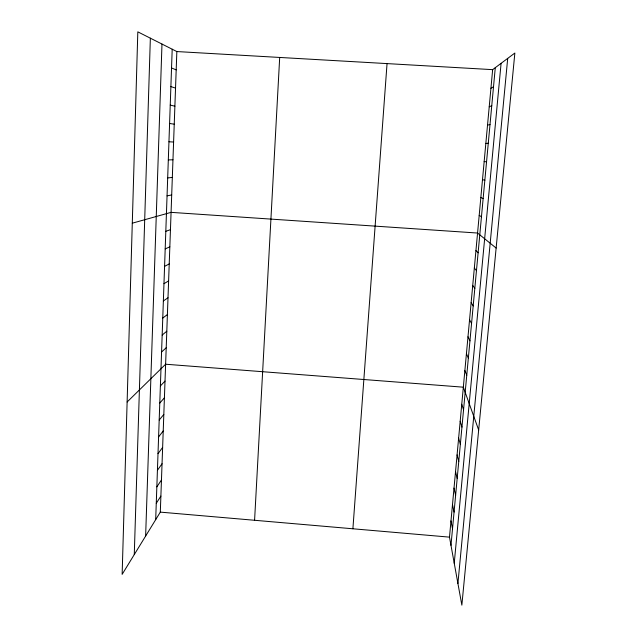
<?xml version="1.0" encoding="UTF-8"?>
<svg xmlns="http://www.w3.org/2000/svg" width="637" height="637" viewBox="0 0 637 637"><rect width="100%" height="100%" fill="white"/><g stroke="black" fill="none" stroke-linecap="round" stroke-linejoin="round"><path stroke-width="0.96" d="M134.272 554.58L150.356 38.18M145.634 536.059L161.981 44.049M155.691 519.649L172.197 49.208M160.309 512.124L176.847 51.557L137.815 31.85L122.145 574.359L160.309 512.124L449.491 537.134L461.857 605.15L514.855 53.038L492.648 69.648L176.847 51.557M254.585 520.278L279.691 57.449M352.898 528.782L387.049 63.596M449.491 537.134L492.648 69.648M450.98 545.336L495.283 67.673M454.237 563.235L501.088 63.334M457.915 583.484L507.705 58.389M156.264 503.31L160.882 496.096M156.845 486.867L161.464 479.972M157.427 470.313L162.045 463.744M158.008 453.663L162.634 447.421M158.597 436.902L163.223 430.994M159.186 420.038L163.813 414.456M159.783 403.054L164.41 397.822M160.381 385.966L165.015 381.077M127.129 401.995L165.62 364.229L463.338 387.185L478.666 430.007M161.575 351.974L166.209 347.77M162.164 335.07L166.806 331.208M162.761 318.054L167.404 314.551M163.367 300.935L168.009 297.782M163.972 283.696L168.614 280.909M490.928 88.288L493.516 86.751M164.577 266.354L169.219 263.933M165.19 248.9L169.832 246.853M489.216 106.801L491.756 105.702M165.803 231.335L170.453 229.654M132.289 223.189L171.074 212.36L477.567 233.038L496.135 248.048M487.52 125.186L490.012 124.526M167.053 195.862L171.695 194.946M167.682 177.946L172.332 177.42M485.832 143.46L488.276 143.214M168.311 159.919L172.961 159.783M168.948 141.764L173.598 142.035M484.16 161.615L486.557 161.782M169.593 123.498L174.243 124.175M170.238 105.113L174.888 106.196M482.496 179.642L484.845 180.231M170.883 86.6L175.533 88.097M171.536 67.968L176.194 69.887M480.839 197.558L483.149 198.553M479.199 215.354L481.461 216.755M475.943 250.612L478.116 252.793M474.334 268.066L476.46 270.637M472.734 285.408L474.82 288.362M471.141 302.639L473.187 305.967M469.557 319.766L471.563 323.469M467.988 336.782L469.947 340.851M466.427 353.686L468.346 358.113M464.875 370.487L466.754 375.273M461.753 404.272L463.553 409.774M460.193 421.256L461.952 427.108M458.632 438.129L460.352 444.331M457.087 454.89L458.767 461.435M455.551 471.547L457.191 478.435M454.022 488.101L455.622 495.323M452.501 504.552L454.062 512.1M450.988 520.891L452.517 528.774"/></g></svg>
